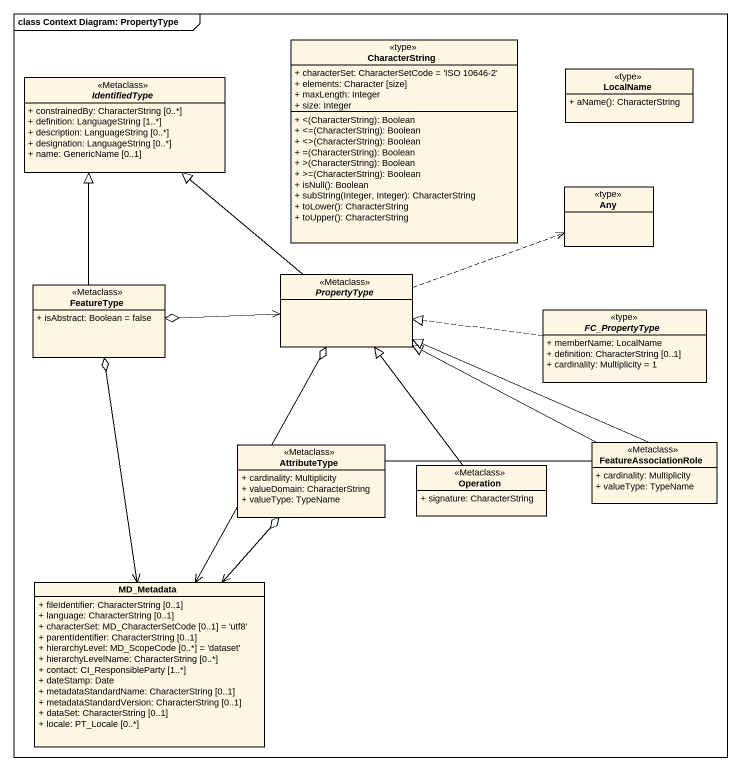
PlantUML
@startuml
mainframe class Context Diagram: PropertyType
hide circle
hide empty members
skinparam classAttributeIconSize 0
class CharacterString <<type>> {
  + characterSet: CharacterSetCode = 'ISO 10646-2'
  + elements: Character [size]
  + maxLength: Integer
  + size: Integer
  + <(CharacterString): Boolean
  + <=(CharacterString): Boolean
  + <>(CharacterString): Boolean
  + =(CharacterString): Boolean
  + >(CharacterString): Boolean
  + >=(CharacterString): Boolean
  + isNull(): Boolean
  + subString(Integer, Integer): CharacterString
  + toLower(): CharacterString
  + toUpper(): CharacterString
}
abstract class IdentifiedType <<Metaclass>> {
  + constrainedBy: CharacterString [0..*]
  + definition: LanguageString [1..*]
  + description: LanguageString [0..*]
  + designation: LanguageString [0..*]
  + name: GenericName [0..1]
}
class LocalName <<type>> {
  + aName(): CharacterString
}
class Any <<type>>
class FeatureType <<Metaclass>> {
  + isAbstract: Boolean = false
}
abstract class PropertyType <<Metaclass>>
abstract class FC_PropertyType <<type>> {
  + memberName: LocalName
  + definition: CharacterString [0..1]
  + cardinality: Multiplicity = 1
}
class AttributeType <<Metaclass>> {
  + cardinality: Multiplicity
  + valueDomain: CharacterString
  + valueType: TypeName
}
class FeatureAssociationRole <<Metaclass>> {
  + cardinality: Multiplicity
  + valueType: TypeName
}
class Operation <<Metaclass>> {
  + signature: CharacterString
}
class MD_Metadata {
  + fileIdentifier: CharacterString [0..1]
  + language: CharacterString [0..1]
  + characterSet: MD_CharacterSetCode [0..1] = 'utf8'
  + parentIdentifier: CharacterString [0..1]
  + hierarchyLevel: MD_ScopeCode [0..*] = 'dataset'
  + hierarchyLevelName: CharacterString [0..*]
  + contact: CI_ResponsibleParty [1..*]
  + dateStamp: Date
  + metadataStandardName: CharacterString [0..1]
  + metadataStandardVersion: CharacterString [0..1]
  + dataSet: CharacterString [0..1]
  + locale: PT_Locale [0..*]
}
FeatureType -up-|> IdentifiedType
FeatureType o-right-> PropertyType
PropertyType -up-|> IdentifiedType
PropertyType .right.> Any
FC_PropertyType .left.|> PropertyType
AttributeType -up-|> PropertyType
AttributeType o--> MD_Metadata
FeatureAssociationRole -left-|> PropertyType
Operation -up-|> PropertyType
MD_Metadata <-up-o FeatureType
MD_Metadata <-up-o PropertyType
@enduml
